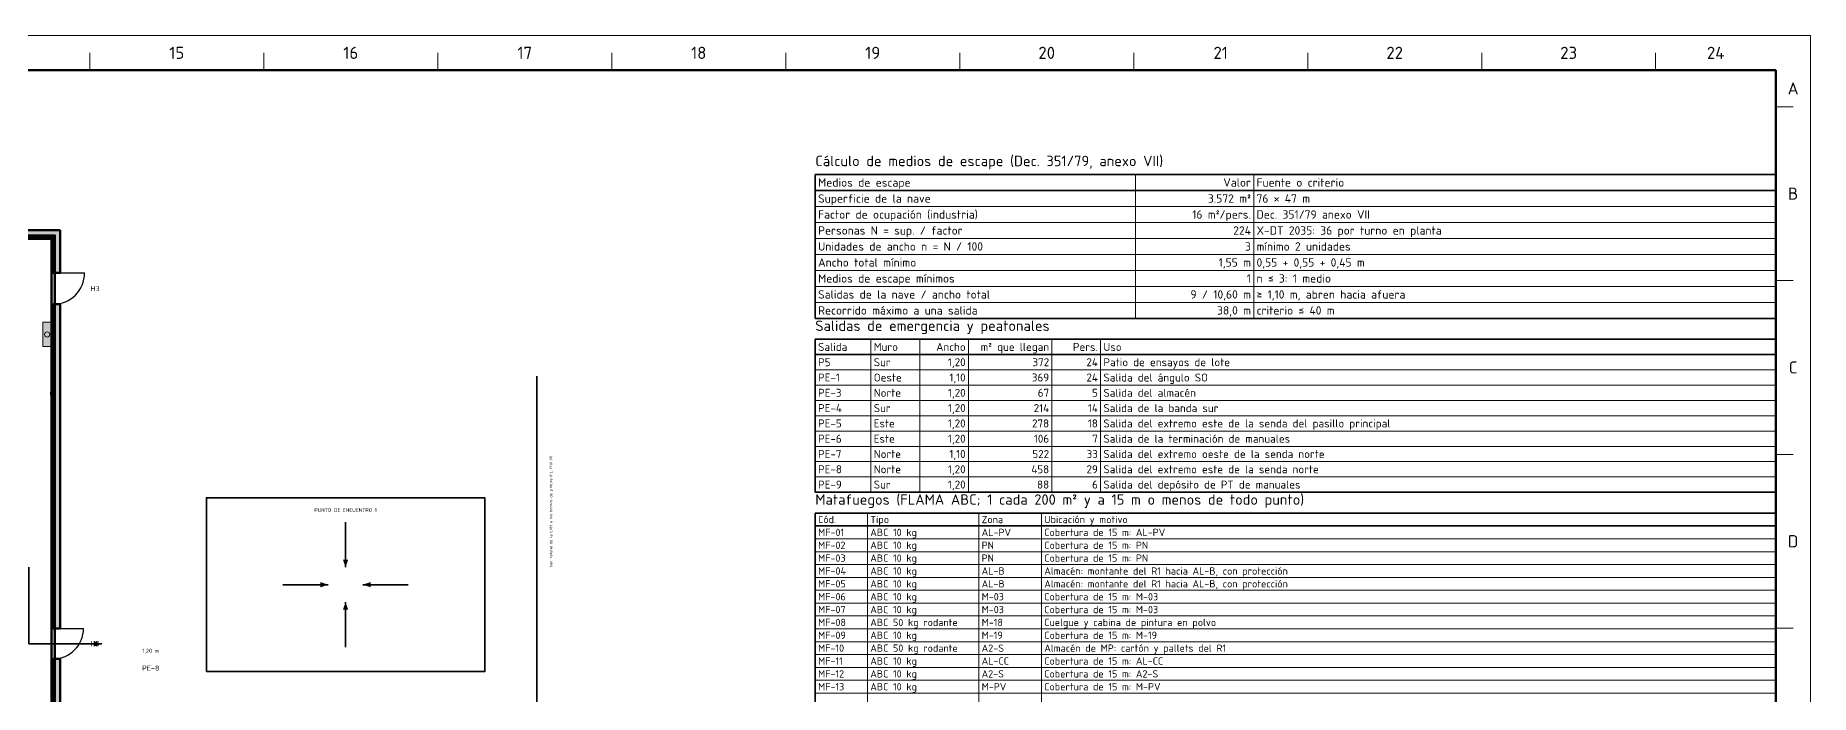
# Model space of a CAD drawing. Header units: millimetres. Extents: x 0 to 1189, y 0 to 841.
# Drawn here: x 679 to 1189, y 651 to 841 of the extents above; entities that cross this region are included whole.
import ezdxf
from ezdxf.enums import TextEntityAlignment as Align

# ---------------------------------------------------------------- set-up
doc = ezdxf.new("R2010")
doc.units = ezdxf.units.MM
for name, color, linetype, lineweight in [('06-TEXTO', 7, 'CONTINUOUS', 25), ('07-RECUADRO', 7, 'CONTINUOUS', 70), ('08-FINA', 5, 'CONTINUOUS', 18), ('A-ABERTURA', 7, 'CONTINUOUS', 25), ('A-COTA', 7, 'CONTINUOUS', 18), ('A-EQUIPO-FINO', 8, 'CONTINUOUS', 13), ('A-EQUIPO-RELLENO', 9, 'CONTINUOUS', 13), ('A-MURO', 7, 'CONTINUOUS', 50), ('A-TABIQUE', 7, 'CONTINUOUS', 50), ('A-TEXTO', 7, 'CONTINUOUS', 18), ('I-GAS', 40, 'CONTINUOUS', 35), ('S-ESCAPE', 3, 'CONTINUOUS', 35)]:
    doc.layers.add(name, color=color, linetype=linetype, lineweight=lineweight)
doc.layers.add('A-MOBILIARIO', color=8, linetype='CONTINUOUS', lineweight=18, true_color=0x50505a)
doc.styles.add('ISO3098', font='isocpeur.ttf')

msp = doc.modelspace()

# ---------------------------------------------------------------- hatches: boundary and pattern name
at = {"layer": 'A-EQUIPO-RELLENO', "true_color": 0xcdd0d4}
h = msp.add_hatch(color=7, dxfattribs=at)
h.dxf.hatch_style = 1
h.paths.add_polyline_path([(681, 758.5), (681, 751.5), (683.5, 751.5), (683.5, 758.5)])
at = {"layer": 'A-MURO', "true_color": 0x464646}
h = msp.add_hatch(color=7, dxfattribs=at)
h.dxf.hatch_style = 1
h.paths.add_polyline_path([(686, 785), (686, 772.7), (684, 772.7), (684, 783), (561.5, 783), (561.5, 785)])
h = msp.add_hatch(color=7, dxfattribs=at)
h.dxf.hatch_style = 1
h.paths.add_polyline_path([(686, 670.4), (684, 670.4), (684, 763.7), (686, 763.7)])
h = msp.add_hatch(color=7, dxfattribs=at)
h.dxf.hatch_style = 1
h.paths.add_polyline_path([(686, 640), (706, 640), (706, 638), (682, 638), (682, 640), (684, 640), (684, 661.7), (686, 661.7)])
at = {"layer": 'A-TABIQUE', "true_color": 0x6e6e6e}
h = msp.add_hatch(color=7, dxfattribs=at)
h.dxf.hatch_style = 1
h.paths.add_polyline_path([(569.53, 783.5), (616.5, 783.5), (617.5, 783.5), (647.5, 783.5), (648.5, 783.5), (684.5, 783.5), (684.5, 738.5), (684.5, 737.5), (684.5, 639.5), (664.5, 639.5), (663.5, 639.5), (614.5, 639.5), (613.5, 639.5), (570.5, 639.5), (569.53, 639.5), (569.53, 689.3), (570.5, 689.3), (613.5, 689.3), (614.5, 689.3), (663.5, 689.3), (663.5, 690.9), (612.5, 690.9), (611.5, 690.9), (589, 690.9), (588, 690.9), (569.53, 690.9), (569.53, 691.9), (588, 691.9), (588, 721.5), (571, 721.5), (571, 722.5), (588, 722.5), (589, 722.5), (611.5, 722.5), (612.5, 722.5), (663.5, 722.5), (663.5, 722.6), (664.5, 722.6), (664.5, 722.5), (664.5, 721.5), (664.5, 712.4), (663.5, 712.4), (663.5, 721.5), (612.5, 721.5), (612.5, 720), (611.5, 720), (611.5, 721.5), (589, 721.5), (589, 691.9), (611.5, 691.9), (611.5, 712), (612.5, 712), (612.5, 691.9), (663.5, 691.9), (663.5, 704.2), (664.5, 704.2), (664.5, 691.9), (664.5, 690.9), (664.5, 689.3), (664.5, 688.3), (664.5, 658.3), (663.5, 658.3), (663.5, 688.3), (614.5, 688.3), (614.5, 658), (613.5, 658), (613.5, 688.3), (570.5, 688.3), (570.5, 640.5), (613.5, 640.5), (613.5, 650), (614.5, 650), (614.5, 640.5), (663.5, 640.5), (663.5, 649.8), (664.5, 649.8), (664.5, 640.5), (683.5, 640.5), (683.5, 737.5), (683.4, 737.5), (683.4, 738.5), (683.5, 738.5), (683.5, 782.5), (648.5, 782.5), (648.5, 738.5), (648.6, 738.5), (648.6, 737.5), (648.5, 737.5), (647.5, 737.5), (627, 737.5), (627, 738.5), (647.5, 738.5), (647.5, 782.5), (617.5, 782.5), (617.5, 738.5), (619, 738.5), (619, 737.5), (617.5, 737.5), (616.5, 737.5), (577, 737.5), (577, 738.5), (616.5, 738.5), (616.5, 782.5), (569.53, 782.5)])
at = {"layer": 'S-ESCAPE', "true_color": 0x008c46}
h = msp.add_hatch(color=7, dxfattribs=at)
h.dxf.hatch_style = 1
h.paths.add_polyline_path([(768, 688), (768.75, 690.2), (767.25, 690.2)])
h = msp.add_hatch(color=7, dxfattribs=at)
h.dxf.hatch_style = 1
h.paths.add_polyline_path([(763, 683), (760.8, 683.75), (760.8, 682.25)])
h = msp.add_hatch(color=7, dxfattribs=at)
h.dxf.hatch_style = 1
h.paths.add_polyline_path([(773, 683), (775.2, 682.25), (775.2, 683.75)])
h = msp.add_hatch(color=7, dxfattribs=at)
h.dxf.hatch_style = 1
h.paths.add_polyline_path([(768, 678), (767.25, 675.8), (768.75, 675.8)])
h = msp.add_hatch(color=7, dxfattribs=at)
h.dxf.hatch_style = 1
h.paths.add_polyline_path([(698, 666), (695.6, 666.8), (695.6, 665.2)])

# ---------------------------------------------------------------- linework, layer by layer
at = {"layer": '07-RECUADRO'}
msp.add_lwpolyline([(25, 10), (1179, 10), (1179, 831), (25, 831)], close=True, dxfattribs=at)
at = {"layer": '08-FINA'}
for p, q in [((694.5, 831), (694.5, 836)), ((744.5, 831), (744.5, 836)), ((794.5, 831), (794.5, 836)), ((844.5, 831), (844.5, 836)), ((894.5, 831), (894.5, 836)), ((944.5, 831), (944.5, 836)), ((994.5, 831), (994.5, 836)), ((1044.5, 831), (1044.5, 836)), ((1094.5, 831), (1094.5, 836)), ((1144.5, 831), (1144.5, 836)), ((1179, 820.5), (1184, 820.5)), ((1179, 770.5), (1184, 770.5)), ((1179, 720.5), (1184, 720.5)), ((1179, 670.5), (1184, 670.5))]:
    msp.add_line(p, q, dxfattribs=at)
msp.add_lwpolyline([(0, 0), (1189, 0), (1189, 841), (0, 841)], close=True, dxfattribs=at)
at = {"layer": 'A-ABERTURA'}
for p, q in [((684, 772.7), (693, 772.7)), ((684, 670.4), (692.7, 670.4))]:
    msp.add_line(p, q, dxfattribs=at)
for centre, radius in [((684, 772.7), 9), ((684, 670.4), 8.7)]:
    msp.add_arc(centre, radius, 270, 360, dxfattribs=at)
at = {"layer": 'A-COTA', "lineweight": 13}
for p, q in [((995, 801), (995, 759.6)), ((1029, 801), (1029, 759.6)), ((903, 791.8), (1179, 791.8)), ((903, 787.2), (1179, 787.2)), ((903, 782.6), (1179, 782.6)), ((903, 778), (1179, 778)), ((903, 773.4), (1179, 773.4)), ((903, 768.8), (1179, 768.8)), ((903, 764.2), (1179, 764.2)), ((919, 753.6), (919, 709.6)), ((933, 753.6), (933, 709.6)), ((947, 753.6), (947, 709.6)), ((971, 753.6), (971, 709.6)), ((985, 753.6), (985, 709.6)), ((903, 744.8), (1179, 744.8)), ((903, 740.4), (1179, 740.4)), ((903, 736), (1179, 736)), ((903, 731.6), (1179, 731.6)), ((903, 727.2), (1179, 727.2)), ((903, 722.8), (1179, 722.8)), ((903, 718.4), (1179, 718.4)), ((903, 714), (1179, 714)), ((918, 703.6), (918, 592.6)), ((950, 703.6), (950, 592.6)), ((968, 703.6), (968, 592.6)), ((903, 696.2), (1179, 696.2)), ((903, 692.5), (1179, 692.5)), ((903, 688.8), (1179, 688.8)), ((903, 685.1), (1179, 685.1)), ((903, 681.4), (1179, 681.4)), ((903, 677.7), (1179, 677.7)), ((903, 674), (1179, 674)), ((903, 670.3), (1179, 670.3)), ((903, 666.6), (1179, 666.6)), ((903, 662.9), (1179, 662.9)), ((903, 659.2), (1179, 659.2)), ((903, 655.5), (1179, 655.5)), ((903, 651.8), (1179, 651.8))]:
    msp.add_line(p, q, dxfattribs=at)
at = {"layer": 'A-COTA', "lineweight": 35}
for p, q in [((903, 796.4), (1179, 796.4)), ((903, 749.2), (1179, 749.2)), ((903, 699.9), (1179, 699.9))]:
    msp.add_line(p, q, dxfattribs=at)
for points in [[(903, 801), (1179, 801), (1179, 759.6), (903, 759.6)], [(903, 753.6), (1179, 753.6), (1179, 709.6), (903, 709.6)], [(903, 703.6), (1179, 703.6), (1179, 592.6), (903, 592.6)]]:
    msp.add_lwpolyline(points, close=True, dxfattribs=at)
at = {"layer": 'A-EQUIPO-FINO'}
msp.add_circle((682.25, 755), 0.75, dxfattribs=at)
at = {"layer": 'A-MOBILIARIO'}
msp.add_lwpolyline([(681, 758.5), (681, 751.5), (683.5, 751.5), (683.5, 758.5)], close=True, dxfattribs=at)
at = {"layer": 'A-MURO'}
for points in [[(686, 785), (686, 772.7), (684, 772.7), (684, 783), (561.5, 783), (561.5, 785)], [(686, 670.4), (684, 670.4), (684, 763.7), (686, 763.7)], [(686, 640), (706, 640), (706, 638), (682, 638), (682, 640), (684, 640), (684, 661.7), (686, 661.7)]]:
    msp.add_lwpolyline(points, close=True, dxfattribs=at)
at = {"layer": 'A-TABIQUE'}
for points in [[(648.5, 783.5), (684.5, 783.5), (684.5, 738.5), (684.5, 737.5), (684.5, 639.5), (664.5, 639.5)], [(664.5, 640.5), (683.5, 640.5), (683.5, 737.5), (683.4, 737.5), (683.4, 738.5), (683.5, 738.5), (683.5, 782.5), (648.5, 782.5)]]:
    msp.add_lwpolyline(points, dxfattribs=at)
at = {"layer": 'I-GAS'}
msp.add_lwpolyline([(823, 743), (823, 638)], dxfattribs=at)
at = {"layer": 'S-ESCAPE'}
for p, q in [((768, 688), (768, 701)), ((763, 683), (750, 683)), ((773, 683), (786, 683)), ((768, 678), (768, 665))]:
    msp.add_line(p, q, dxfattribs=at)
msp.add_lwpolyline([(728, 658), (808, 658), (808, 708), (728, 708)], close=True, dxfattribs=at)
msp.add_lwpolyline([(677, 688), (677, 666), (698, 666)], dxfattribs=at)

# ---------------------------------------------------------------- texts
at = {"layer": '06-TEXTO', "style": 'ISO3098'}
for s, p in [('15', (719.5, 836)), ('16', (769.5, 836)), ('17', (819.5, 836)), ('18', (869.5, 836)), ('19', (919.5, 836)), ('20', (969.5, 836)), ('21', (1019.5, 836)), ('22', (1069.5, 836)), ('23', (1119.5, 836)), ('24', (1161.75, 836)), ('A', (1184, 825.75)), ('B', (1184, 795.5)), ('C', (1184, 745.5)), ('D', (1184, 695.5))]:
    msp.add_text(s, height=3.5, dxfattribs=at).set_placement(p, align=Align.MIDDLE_CENTER)
at = {"layer": 'A-TEXTO', "style": 'ISO3098'}
for s, p in [('Cálculo de medios de escape (Dec. 351/79, anexo VII)', (903, 802.5)), ('Salidas de emergencia y peatonales', (903, 755.1)), ('Matafuegos (FLAMA ABC; 1 cada 200 m² y a 15 m o menos de todo punto)', (903, 705.1))]:
    msp.add_text(s, height=3, dxfattribs=at).set_placement(p, align=Align.BOTTOM_LEFT)
for s, height, p in [('Medios de escape', 2.4, (903.8, 798.7)), ('Fuente o criterio', 2.4, (1029.8, 798.7)), ('Superficie de la nave', 2.4, (903.8, 794.1)), ('Factor de ocupación (industria)', 2.4, (903.8, 789.5)), ('76 × 47 m', 2.4, (1029.8, 794.1)), ('Dec. 351/79 anexo VII', 2.4, (1029.8, 789.5)), ('Personas N = sup. / factor', 2.4, (903.8, 784.9)), ('X-DT 2035: 36 por turno en planta', 2.4, (1029.8, 784.9)), ('Unidades de ancho n = N / 100', 2.4, (903.8, 780.3)), ('mínimo 2 unidades', 2.4, (1029.8, 780.3)), ('Ancho total mínimo', 2.4, (903.8, 775.7)), ('0,55 + 0,55 + 0,45 m', 2.4, (1029.8, 775.7)), ('Medios de escape mínimos', 2.4, (903.8, 771.1)), ('n ≤ 3: 1 medio', 2.4, (1029.8, 771.1)), ('Salidas de la nave / ancho total', 2.4, (903.8, 766.5)), ('≥ 1,10 m, abren hacia afuera', 2.4, (1029.8, 766.5)), ('Recorrido máximo a una salida', 2.4, (903.8, 761.9)), ('criterio ≤ 40 m', 2.4, (1029.8, 761.9)), ('Salida', 2.3, (903.8, 751.4)), ('Muro', 2.3, (919.8, 751.4)), ('Uso', 2.3, (985.8, 751.4)), ('P5', 2.3, (903.8, 747)), ('Sur', 2.3, (919.8, 747)), ('Patio de ensayos de lote', 2.3, (985.8, 747)), ('PE-1', 2.3, (903.8, 742.6)), ('Oeste', 2.3, (919.8, 742.6)), ('Salida del ángulo SO', 2.3, (985.8, 742.6)), ('PE-3', 2.3, (903.8, 738.2)), ('PE-4', 2.3, (903.8, 733.8)), ('Sur', 2.3, (919.8, 733.8)), ('Norte', 2.3, (919.8, 738.2)), ('Salida del almacén', 2.3, (985.8, 738.2)), ('Salida de la banda sur', 2.3, (985.8, 733.8)), ('PE-5', 2.3, (903.8, 729.4)), ('Este', 2.3, (919.8, 729.4)), ('Salida del extremo este de la senda del pasillo principal', 2.3, (985.8, 729.4)), ('PE-6', 2.3, (903.8, 725)), ('Este', 2.3, (919.8, 725)), ('Salida de la terminación de manuales', 2.3, (985.8, 725)), ('PE-7', 2.3, (903.8, 720.6)), ('Norte', 2.3, (919.8, 720.6)), ('Salida del extremo oeste de la senda norte', 2.3, (985.8, 720.6)), ('PE-8', 2.3, (903.8, 716.2)), ('Norte', 2.3, (919.8, 716.2)), ('Salida del extremo este de la senda norte', 2.3, (985.8, 716.2)), ('PE-9', 2.3, (903.8, 711.8)), ('Sur', 2.3, (919.8, 711.8)), ('Salida del depósito de PT de manuales', 2.3, (985.8, 711.8)), ('Cód.', 2.1, (903.8, 701.75)), ('MF-01', 2.1, (903.8, 698.05)), ('Tipo', 2.1, (918.8, 701.75)), ('ABC 10 kg', 2.1, (918.8, 698.05)), ('Zona', 2.1, (950.8, 701.75)), ('AL-PV', 2.1, (950.8, 698.05)), ('Ubicación y motivo', 2.1, (968.8, 701.75)), ('Cobertura de 15 m: AL-PV', 2.1, (968.8, 698.05)), ('MF-02', 2.1, (903.8, 694.35)), ('ABC 10 kg', 2.1, (918.8, 694.35)), ('PN', 2.1, (950.8, 694.35)), ('Cobertura de 15 m: PN', 2.1, (968.8, 694.35)), ('MF-03', 2.1, (903.8, 690.65)), ('ABC 10 kg', 2.1, (918.8, 690.65)), ('PN', 2.1, (950.8, 690.65)), ('Cobertura de 15 m: PN', 2.1, (968.8, 690.65)), ('MF-04', 2.1, (903.8, 686.95)), ('MF-05', 2.1, (903.8, 683.25)), ('ABC 10 kg', 2.1, (918.8, 686.95)), ('ABC 10 kg', 2.1, (918.8, 683.25)), ('AL-B', 2.1, (950.8, 686.95)), ('AL-B', 2.1, (950.8, 683.25)), ('Almacén: montante del R1 hacia AL-B, con protección', 2.1, (968.8, 686.95)), ('Almacén: montante del R1 hacia AL-B, con protección', 2.1, (968.8, 683.25)), ('MF-06', 2.1, (903.8, 679.55)), ('ABC 10 kg', 2.1, (918.8, 679.55)), ('M-03', 2.1, (950.8, 679.55)), ('Cobertura de 15 m: M-03', 2.1, (968.8, 679.55)), ('MF-07', 2.1, (903.8, 675.85)), ('ABC 10 kg', 2.1, (918.8, 675.85)), ('M-03', 2.1, (950.8, 675.85)), ('Cobertura de 15 m: M-03', 2.1, (968.8, 675.85)), ('MF-08', 2.1, (903.8, 672.15)), ('MF-09', 2.1, (903.8, 668.45)), ('ABC 50 kg rodante', 2.1, (918.8, 672.15)), ('ABC 10 kg', 2.1, (918.8, 668.45)), ('M-18', 2.1, (950.8, 672.15)), ('M-19', 2.1, (950.8, 668.45)), ('Cuelgue y cabina de pintura en polvo', 2.1, (968.8, 672.15)), ('Cobertura de 15 m: M-19', 2.1, (968.8, 668.45)), ('MF-10', 2.1, (903.8, 664.75)), ('ABC 50 kg rodante', 2.1, (918.8, 664.75)), ('A2-S', 2.1, (950.8, 664.75)), ('Almacén de MP: cartón y pallets del R1', 2.1, (968.8, 664.75)), ('MF-11', 2.1, (903.8, 661.05)), ('MF-12', 2.1, (903.8, 657.35)), ('ABC 10 kg', 2.1, (918.8, 661.05)), ('ABC 10 kg', 2.1, (918.8, 657.35)), ('AL-CC', 2.1, (950.8, 661.05)), ('A2-S', 2.1, (950.8, 657.35)), ('Cobertura de 15 m: AL-CC', 2.1, (968.8, 661.05)), ('Cobertura de 15 m: A2-S', 2.1, (968.8, 657.35)), ('MF-13', 2.1, (903.8, 653.65)), ('ABC 10 kg', 2.1, (918.8, 653.65)), ('M-PV', 2.1, (950.8, 653.65)), ('Cobertura de 15 m: M-PV', 2.1, (968.8, 653.65))]:
    msp.add_text(s, height=height, dxfattribs=at).set_placement(p, align=Align.MIDDLE_LEFT)
for s, height, p in [('Valor', 2.4, (1028.2, 798.7)), ('16 m²/pers.', 2.4, (1028.2, 789.5)), ('3.572 m²', 2.4, (1028.2, 794.1)), ('224', 2.4, (1028.2, 784.9)), ('3', 2.4, (1028.2, 780.3)), ('1,55 m', 2.4, (1028.2, 775.7)), ('1', 2.4, (1028.2, 771.1)), ('9 / 10,60 m', 2.4, (1028.2, 766.5)), ('38,0 m', 2.4, (1028.2, 761.9)), ('Ancho', 2.3, (946.2, 751.4)), ('m² que llegan', 2.3, (970.2, 751.4)), ('Pers.', 2.3, (984.2, 751.4)), ('1,20', 2.3, (946.2, 747)), ('372', 2.3, (970.2, 747)), ('24', 2.3, (984.2, 747)), ('1,10', 2.3, (946.2, 742.6)), ('369', 2.3, (970.2, 742.6)), ('24', 2.3, (984.2, 742.6)), ('1,20', 2.3, (946.2, 738.2)), ('1,20', 2.3, (946.2, 733.8)), ('214', 2.3, (970.2, 733.8)), ('67', 2.3, (970.2, 738.2)), ('14', 2.3, (984.2, 733.8)), ('5', 2.3, (984.2, 738.2)), ('1,20', 2.3, (946.2, 729.4)), ('278', 2.3, (970.2, 729.4)), ('18', 2.3, (984.2, 729.4)), ('1,20', 2.3, (946.2, 725)), ('106', 2.3, (970.2, 725)), ('7', 2.3, (984.2, 725)), ('1,10', 2.3, (946.2, 720.6)), ('522', 2.3, (970.2, 720.6)), ('33', 2.3, (984.2, 720.6)), ('1,20', 2.3, (946.2, 716.2)), ('458', 2.3, (970.2, 716.2)), ('29', 2.3, (984.2, 716.2)), ('1,20', 2.3, (946.2, 711.8)), ('88', 2.3, (970.2, 711.8)), ('6', 2.3, (984.2, 711.8))]:
    msp.add_text(s, height=height, dxfattribs=at).set_placement(p, align=Align.MIDDLE_RIGHT)
for s, p in [('H3', (696, 768.2)), ('H5', (696, 666.05)), ('PE-8', (712, 659))]:
    msp.add_text(s, height=1.5, dxfattribs=at).set_placement(p, align=Align.MIDDLE_CENTER)
at = {"layer": 'I-GAS', "style": 'ISO3098'}
msp.add_text('Gas natural de la ERM a los hornos de pintura (FL_PI10_01)', height=0.77, rotation=90, dxfattribs=at).set_placement((827, 688), align=Align.MIDDLE_LEFT)
at = {"layer": 'S-ESCAPE', "style": 'ISO3098'}
msp.add_text('PUNTO DE ENCUENTRO 1', height=1.05, dxfattribs=at).set_placement((768, 705), align=Align.TOP_CENTER)
msp.add_text('1,20 m', height=1.155, dxfattribs=at).set_placement((712, 664), align=Align.MIDDLE_CENTER)

doc.saveas('drawing.dxf')
